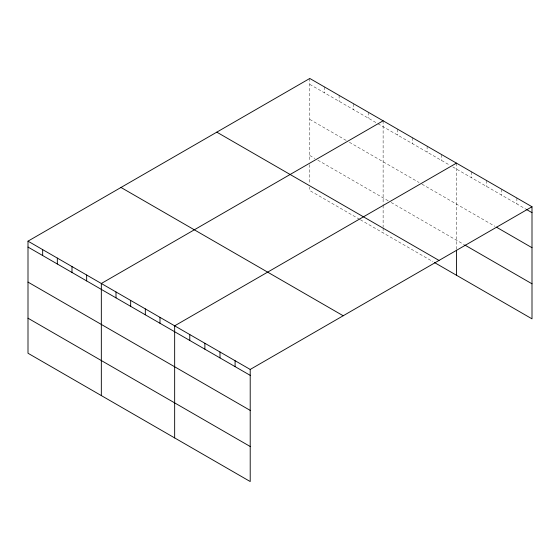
<?xml version="1.0" encoding="UTF-8"?>
<svg xmlns="http://www.w3.org/2000/svg" width="560" height="560" viewBox="0 0 560 560"><rect width="100%" height="100%" fill="white"/><g stroke="black" fill="none" stroke-linecap="round" stroke-linejoin="round"><path stroke-width="0.42" stroke-dasharray="2.8 2.1" d="M309.792 84.371L377.251 123.319M377.986 123.746L449.848 165.235M452.781 166.929L525.959 209.174M309.792 119.413L346.458 140.581M349.391 142.275L419.055 182.49M421.988 184.184L494.977 226.331M309.792 155.512L314.923 158.48M317.856 160.174L388.255 200.816M391.188 202.503L464.002 244.545M359.653 219.345L309.792 190.554L309.792 187.215M360.388 219.765L432.985 261.681M516.887 198.03L516.887 203.938M501.781 189.308L501.781 195.216M486.668 180.586L486.668 186.494M471.562 171.857L471.562 177.765M456.449 163.135L456.449 249.361M441.784 154.672L441.784 160.573M427.119 146.202L427.119 152.11M412.454 137.732L412.454 143.64M397.789 129.269L397.789 135.177M383.124 120.799L383.124 204.526M383.124 205.359L383.124 227.052M383.124 227.885L383.124 232.89M368.452 112.336L368.452 118.244M353.787 103.866L353.787 109.774M339.122 95.396L339.122 101.304M324.457 86.933L324.457 92.841M309.792 78.463L309.792 161.357M309.792 164.689L309.792 183.876"/><path stroke-width="0.84" d="M532 206.752L250.208 369.446L250.208 481.537L28 353.248L28 241.157L309.792 78.463L532 206.752L532 318.843L434.448 262.528M383.124 120.799L101.332 283.493L101.332 395.584M456.449 163.135L174.657 325.829L174.657 437.92M526.708 209.608L532 212.66M496.489 227.199L532 247.702M464.758 244.986L532 283.801M216.804 132.153L439.012 260.442M120.988 187.467L343.196 315.756M28 241.157L250.208 369.446M28 247.065L250.208 375.354M28 282.1L250.208 410.396M28 318.206L250.208 446.495M456.449 250.194L456.449 275.226M235.095 360.724L235.095 366.632M219.989 352.002L219.989 357.903M204.876 343.273L204.876 349.181M189.77 334.551L189.77 340.459M159.992 317.359L159.992 323.267M145.327 308.896L145.327 314.797M130.662 300.426L130.662 306.334M115.997 291.956L115.997 297.864M86.66 275.023L86.66 280.931M71.995 266.56L71.995 272.461M57.33 258.09L57.33 263.998M42.665 249.62L42.665 255.528"/></g></svg>
